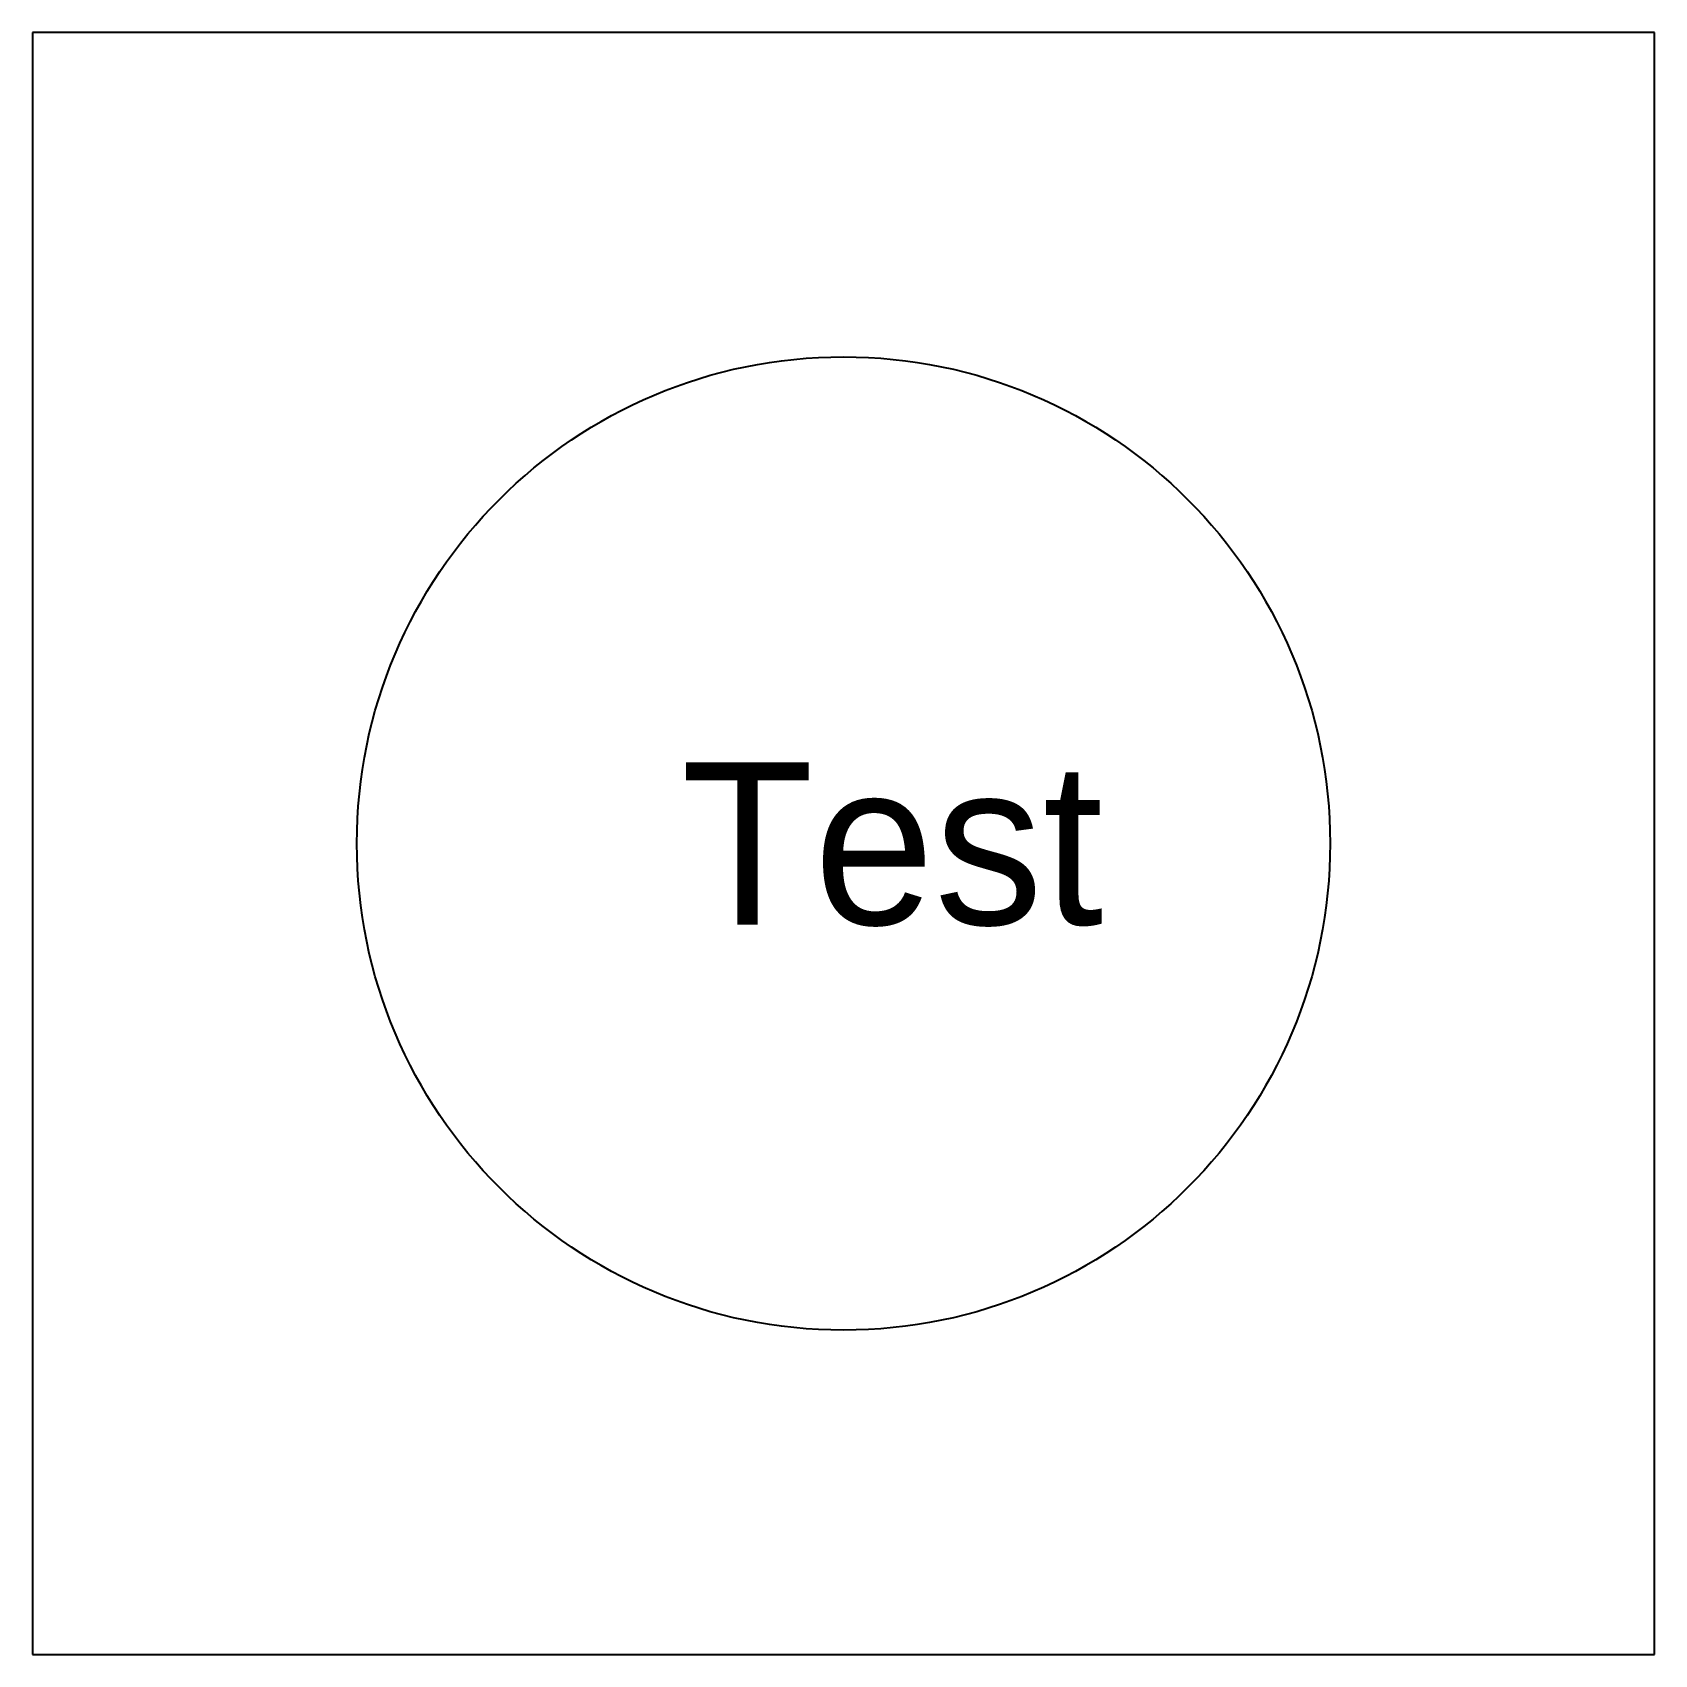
# Model space of a CAD drawing. Extents: x 0 to 100, y 0 to 100.
import ezdxf

# ---------------------------------------------------------------- set-up
doc = ezdxf.new("R2010")
doc.units = 0
doc.layers.get('0').update_dxf_attribs({"linetype": 'CONTINUOUS'})
doc.layers.add('LAYER1', color=1, linetype='CONTINUOUS')

msp = doc.modelspace()

# ---------------------------------------------------------------- linework, layer by layer
for p, q in [((100, 100), (0, 100)), ((0, 100), (0, 0)), ((100, 0), (100, 100)), ((0, 0), (100, 0))]:
    msp.add_line(p, q)
at = {"layer": 'LAYER1'}
msp.add_circle((50, 50), 30, dxfattribs=at)

# ---------------------------------------------------------------- texts
msp.add_text('Test', height=10, dxfattribs=at).set_placement((40, 45))

doc.saveas('drawing.dxf')
